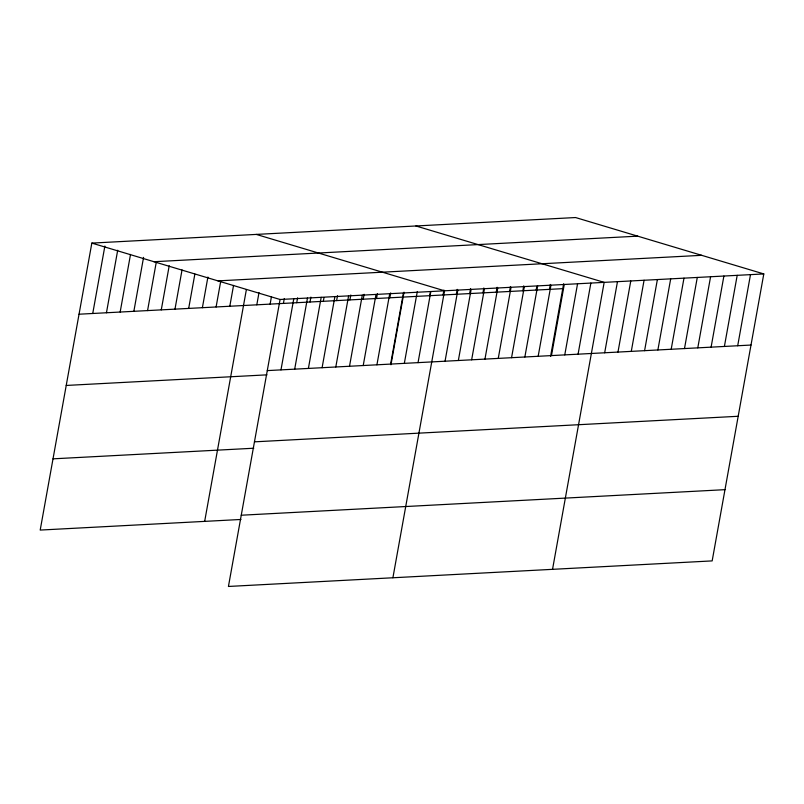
<?xml version="1.0" encoding="UTF-8"?>
<svg xmlns="http://www.w3.org/2000/svg" width="804" height="804" viewBox="0 0 804 804"><rect width="100%" height="100%" fill="white"/><g stroke="black" fill="none" stroke-linecap="round" stroke-linejoin="round"><path stroke-width="1.21" d="M763.8 273.933L280.073 299.49L228.436 586.458L712.163 560.901L763.8 273.933L575.563 217.542L91.837 243.099L40.2 530.067L240.949 519.464M92.741 313.49L104.882 246.054M106.45 312.766L117.696 250.235M120.158 312.042L130.519 254.416M133.856 311.319L143.564 257.37M147.564 310.595L156.388 261.551M161.272 309.872L169.212 265.732M174.981 309.148L182.036 269.913M188.679 308.424L194.859 274.094M202.387 307.701L207.904 277.048M216.095 306.977L220.728 281.229M229.803 306.254L233.552 285.41M204.668 521.374L246.376 289.591M256.808 304.827L259.019 292.566M270.114 304.123L271.43 296.766M283.41 303.42L284.294 298.515M280.978 369.88L293.782 298.766M296.716 302.716L297.601 297.812M294.686 369.157L307.48 298.043M310.022 302.013L310.897 297.108M308.394 368.433L321.188 297.319M323.319 301.309L323.982 297.631M322.102 367.709L334.896 296.596M336.625 300.606L337.509 295.701M335.801 366.986L348.604 295.872M349.921 299.902L350.805 294.998M349.509 366.262L362.302 295.148M363.227 299.199L364.111 294.294M363.217 365.539L376.011 294.425M376.533 298.505L377.408 293.601M376.925 364.815L389.719 293.701M389.829 297.802L390.714 292.897M390.623 364.091L403.427 292.968M390.955 364.765L404.02 292.194M404.332 363.368L417.316 291.49M429.738 295.691L430.401 292.013M418.04 362.644L430.833 291.52M443.044 294.988L443.929 290.083M392.905 577.764L444.542 290.797L256.305 234.416M456.34 294.284L457.225 289.38M445.044 361.217L457.838 290.093M469.647 293.581L470.531 288.676M458.35 360.514L471.144 289.39M482.953 292.877L483.837 287.973M471.646 359.81L484.45 288.696M496.249 292.174L497.133 287.269M484.953 359.107L497.746 287.993M509.555 291.47L510.439 286.566M498.259 358.403L511.053 287.289M522.861 290.767L523.736 285.862M511.555 357.7L524.359 286.586M536.157 290.063L536.821 286.385M524.861 356.996L537.655 285.882M549.464 289.36L550.348 284.455M538.167 356.293L550.961 285.179M550.589 356.333L563.644 283.752M551.464 355.589L564.257 284.475M564.77 354.886L577.563 283.772M578.076 354.182L590.87 283.068M552.539 569.332L604.166 282.365L415.929 225.974M604.678 352.785L617.472 281.661M617.974 352.082L630.778 280.958M631.281 351.378L644.074 280.254M644.587 350.675L657.381 279.551M657.883 349.971L670.687 278.857M671.189 349.268L683.983 278.154M684.495 348.564L697.289 277.45M697.792 347.861L710.585 276.747M711.098 347.157L723.891 276.043M724.394 346.454L737.198 275.34M737.7 345.75L750.494 274.636M153.956 261.712L637.683 236.155M217.954 280.877L701.681 255.32M79.033 314.213L562.77 288.656M267.28 370.604L751.006 345.047M66.219 385.448L266.968 374.845M254.456 441.838L738.193 416.281M53.014 458.833L253.762 448.23M241.25 515.223L724.987 489.666M91.837 243.099L280.073 299.49"/></g></svg>
